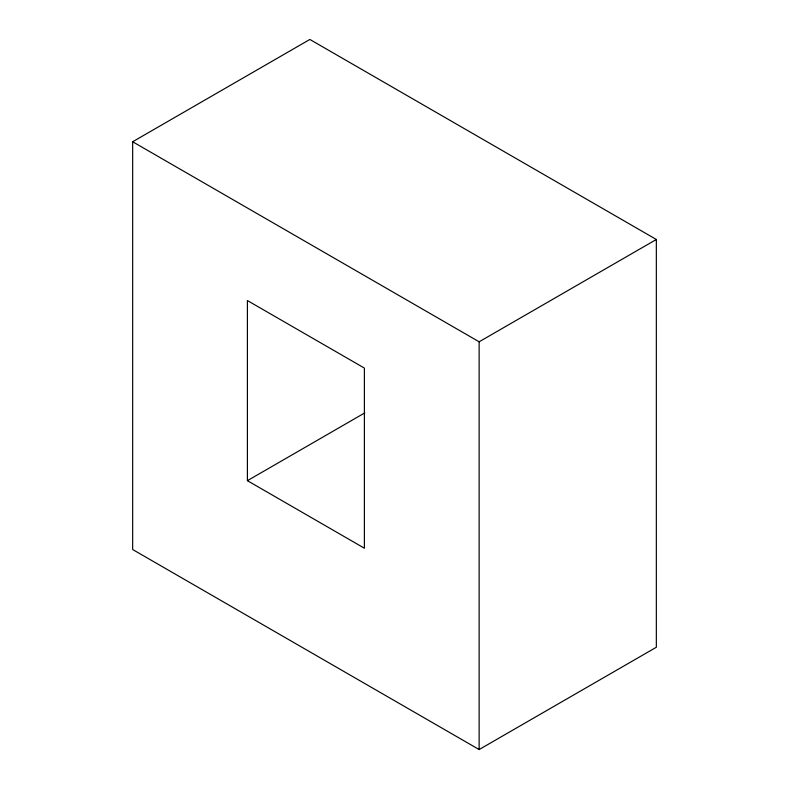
<?xml version="1.0" encoding="UTF-8"?>
<svg xmlns="http://www.w3.org/2000/svg" width="789" height="789" viewBox="0 0 789 789"><rect width="100%" height="100%" fill="white"/><g stroke="black" fill="none" stroke-linecap="round" stroke-linejoin="round"><path stroke-width="1.18" d="M132.66 141.754L309.86 39.45L656.34 239.481L656.34 647.246L479.14 749.55L132.66 549.519L132.66 141.754L479.14 341.795L656.34 239.481M247.401 480.669L364.39 548.217L364.39 368.088L247.401 300.55L247.401 480.669L364.824 412.874M479.14 341.795L479.14 749.55"/></g></svg>
